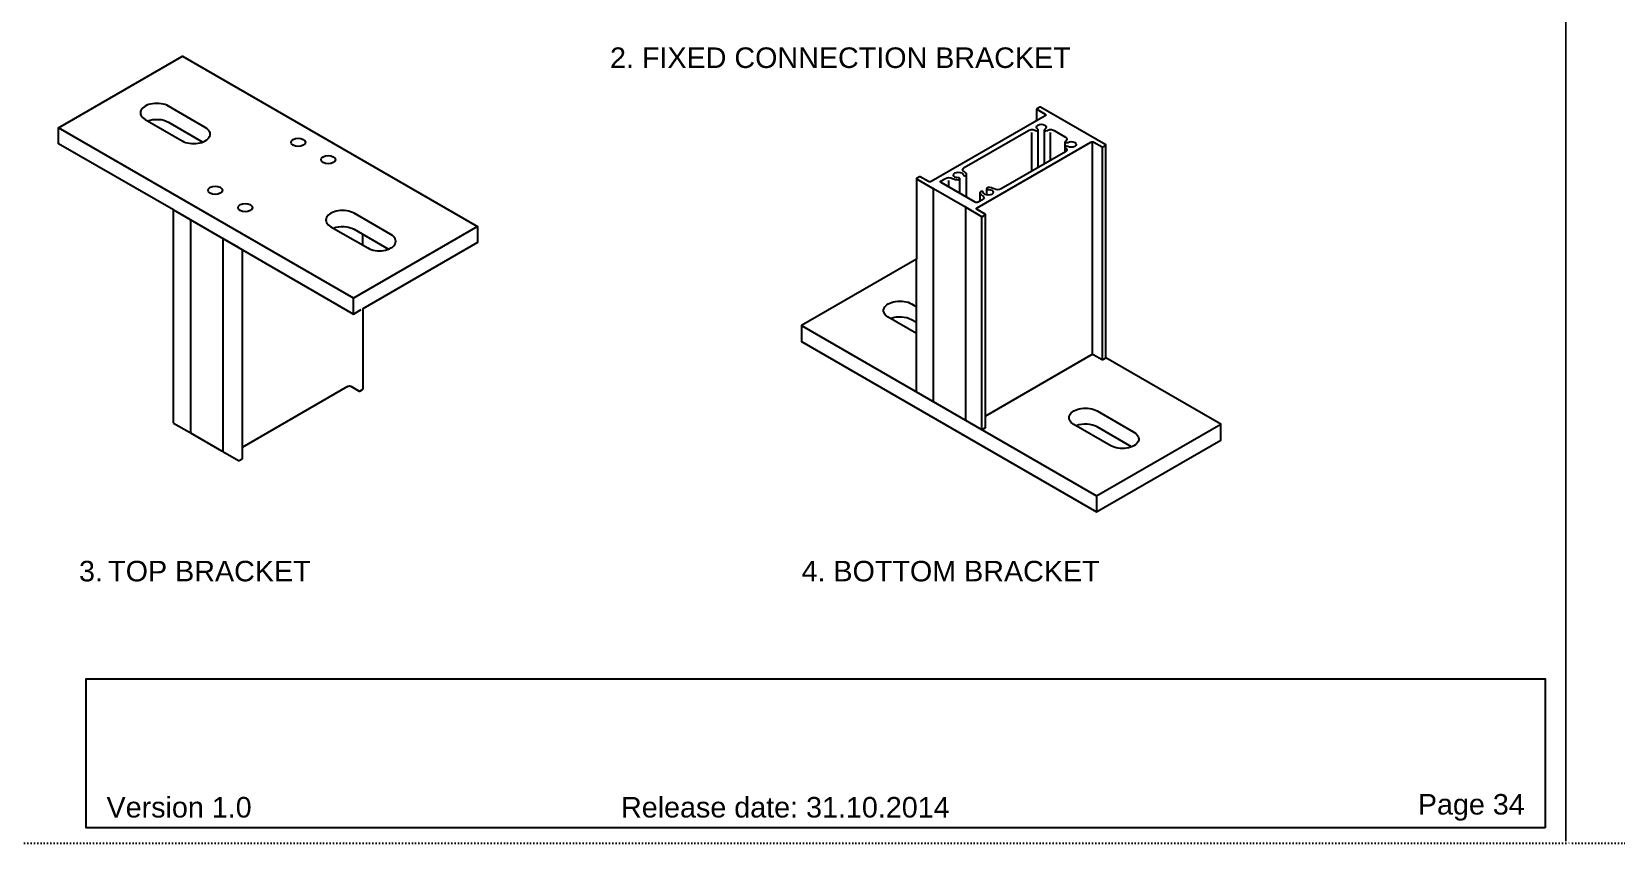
# Model space of a CAD drawing. Header units: millimetres. Extents: x -17234 to -8874, y -2869 to 1211.
# Drawn here: x -11141 to -10370, y -1849 to -1454 of the extents above; entities that cross this region are included whole.
import ezdxf

# ---------------------------------------------------------------- set-up
doc = ezdxf.new("R2010")
doc.units = ezdxf.units.MM
doc.linetypes.add('ACAD_ISO07W100', pattern=[3, 0, -3])
doc.layers.get('Defpoints').update_dxf_attribs({"linetype": 'ACAD_ISO07W100', "true_color": 0x105689})
doc.layers.add('Profile View', color=9, linetype='Continuous')
doc.layers.add('Text', color=2, linetype='Continuous')
doc.styles.get("Standard").update_dxf_attribs({"font": 'arial.ttf'})

msp = doc.modelspace()

# ---------------------------------------------------------------- linework, layer by layer
at = {"layer": 'Defpoints', "color": 1, "ltscale": 0.5}
for points in [[(-11154.331, -829.239), (-10394.331, -829.239), (-10394.331, -1849.239), (-11154.331, -1849.239), (-11154.331, -829.239)], [(-10394.331, -829.239), (-9634.331, -829.239), (-9634.331, -1849.239), (-10394.331, -1849.239), (-10394.331, -829.239)]]:
    msp.add_lwpolyline(points, dxfattribs=at)
at = {"layer": 'Profile View', "ltscale": 0.5, "extrusion": (1.32712e-16, 0.816497, 0.57735)}
for p, q in [((-11056.726, -1500.642), (-11074.686, -1490.273)), ((-10647.817, -1494.938), (-10703.271, -1526.955)), ((-10651.876, -1497.282), (-10651.876, -1491.718)), ((-10650.389, -1490.8), (-10651.803, -1491.616)), ((-10651.803, -1491.82), (-10647.817, -1494.122)), ((-10618.357, -1509.089), (-10650.035, -1490.8)), ((-10984.539, -1583.726), (-11128.223, -1500.77)), ((-11086, -1496.805), (-11068.04, -1507.174)), ((-11074.686, -1498.05), (-11057.908, -1507.737)), ((-10687.296, -1520.205), (-10655.937, -1502.106)), ((-10654.244, -1521.912), (-10654.244, -1503.079)), ((-10651.2, -1520.155), (-10651.2, -1501.779)), ((-10648.227, -1518.438), (-10648.227, -1501.779)), ((-10645.182, -1516.68), (-10645.182, -1503.079)), ((-10643.49, -1502.104), (-10637.938, -1505.311)), ((-10680.98, -1539.825), (-10625.525, -1507.808)), ((-10638.169, -1510.219), (-10638.169, -1507.586)), ((-10638.169, -1512.631), (-10638.169, -1510.219)), ((-10624.818, -1611.334), (-10624.818, -1507.639)), ((-10624.111, -1507.808), (-10620.124, -1510.11)), ((-10619.948, -1613.847), (-10619.948, -1510.152)), ((-10619.771, -1510.11), (-10618.357, -1509.293)), ((-10618.283, -1612.886), (-10618.283, -1509.191)), ((-10637.934, -1512.495), (-10669.291, -1530.601)), ((-10709.025, -1524.654), (-10710.44, -1525.47)), ((-10710.44, -1525.674), (-10702.708, -1530.138)), ((-10704.686, -1526.955), (-10708.672, -1524.654)), ((-10698.513, -1526.681), (-10696.366, -1525.442)), ((-10694.66, -1529.723), (-10694.66, -1526.427)), ((-10689.35, -1532.788), (-10689.35, -1525.66)), ((-10686.124, -1534.651), (-10686.124, -1523.798)), ((-10702.708, -1530.138), (-10702.208, -1530.138)), ((-10702.208, -1530.138), (-10702.208, -1530.427)), ((-10702.208, -1633.833), (-10702.208, -1530.138)), ((-10702.208, -1530.427), (-10686.993, -1539.211)), ((-10702.208, -1634.122), (-10702.208, -1530.427)), ((-10681.922, -1537.077), (-10698.513, -1527.498)), ((-10679.532, -1536.514), (-10679.532, -1532.244)), ((-10676.307, -1533.553), (-10676.307, -1530.382)), ((-11072.294, -1540.838), (-10984.539, -1591.503)), ((-11064.489, -1545.344), (-11072.22, -1540.88)), ((-10686.993, -1539.211), (-10686.493, -1539.211)), ((-10686.493, -1539.211), (-10686.493, -1539.5)), ((-10686.493, -1539.5), (-10678.761, -1543.964)), ((-10686.493, -1643.195), (-10686.493, -1539.5)), ((-10676.994, -1542.943), (-10680.98, -1540.642)), ((-10678.361, -1535.837), (-10680.508, -1537.077)), ((-11048.773, -1554.417), (-11063.989, -1545.633)), ((-11063.989, -1545.633), (-11063.989, -1649.328)), ((-11063.989, -1545.633), (-11063.989, -1649.039)), ((-10995.632, -1548.979), (-10977.671, -1559.348)), ((-10924.134, -1548.851), (-10984.539, -1583.726)), ((-10966.358, -1552.816), (-10984.318, -1542.447)), ((-10678.584, -1647.701), (-10678.584, -1544.006)), ((-10678.408, -1543.964), (-10676.994, -1543.147)), ((-10676.92, -1646.74), (-10676.92, -1543.045)), ((-11040.542, -1559.17), (-11048.273, -1554.706)), ((-11048.273, -1554.706), (-11048.273, -1658.112)), ((-10984.318, -1550.224), (-10967.54, -1559.911)), ((-10980.064, -1557.967), (-10980.064, -1552.68)), ((-11038.701, -1656.382), (-11038.701, -1560.233)), ((-10710.513, -1629.267), (-10710.513, -1564.745)), ((-10984.539, -1591.503), (-10984.539, -1583.726)), ((-10712.906, -1586.539), (-10710.513, -1587.921)), ((-10984.539, -1591.503), (-10980.786, -1589.336)), ((-10710.513, -1600.985), (-10724.219, -1593.071)), ((-10710.513, -1595.698), (-10712.906, -1594.316)), ((-10766.443, -1597.036), (-10622.758, -1679.992)), ((-10625.525, -1611.503), (-10676.92, -1641.177)), ((-10620.124, -1613.805), (-10624.111, -1611.503)), ((-10618.357, -1612.988), (-10619.771, -1613.805)), ((-10985.891, -1626.709), (-10981.905, -1629.011)), ((-10981.552, -1629.011), (-10980.137, -1628.194)), ((-10622.537, -1638.713), (-10604.577, -1649.083)), ((-11072.22, -1644.575), (-11064.489, -1649.039)), ((-11064.489, -1649.039), (-11063.989, -1649.039)), ((-11063.989, -1649.039), (-11063.989, -1649.328)), ((-11063.989, -1649.328), (-11048.773, -1658.112)), ((-10676.994, -1646.842), (-10678.408, -1647.659)), ((-10615.891, -1655.615), (-10633.851, -1645.245)), ((-10622.758, -1679.992), (-10562.354, -1645.118)), ((-10605.759, -1656.177), (-10622.537, -1646.49)), ((-11048.773, -1658.112), (-11048.273, -1658.112)), ((-11040.188, -1662.865), (-11038.774, -1662.048)), ((-10622.758, -1679.992), (-10622.758, -1687.769))]:
    msp.add_line(p, q, dxfattribs=at)
at = {"layer": 'Profile View', "ltscale": 0.5}
for points in [[(-11072.294, -1644.473), (-11072.294, -1540.838), (-11128.223, -1508.547), (-11128.223, -1500.77), (-11067.819, -1465.895), (-10924.134, -1548.851), (-10924.134, -1556.628), (-10980.064, -1588.919), (-10980.064, -1628.092)], [(-10710.513, -1525.572), (-10710.513, -1564.745), (-10766.443, -1597.036), (-10766.443, -1604.813), (-10622.758, -1687.769), (-10562.354, -1652.895), (-10562.354, -1645.118), (-10618.283, -1612.827)], [(-11038.701, -1661.946), (-11038.701, -1656.382), (-10987.306, -1626.709)], [(-11048.273, -1658.112), (-11048.273, -1658.401), (-11040.542, -1662.865)]]:
    msp.add_lwpolyline(points, dxfattribs=at)
for centre, major_axis, start_param, end_param in [((-11080.343, -1493.539), (-8, 0), -2.3561945, 0.7853982), ((-10651.626, -1491.718), (-0.25, 0), -0.7853982, 0.7853982), ((-10650.212, -1490.902), (-0.25, 0), -2.3561945, -0.7853982), ((-11062.383, -1503.908), (8, 0), -2.3561945, 0.7853982), ((-10651.994, -1501.779), (0.794, 0), -2.357634, 0.7796196), ((-10647.433, -1501.779), (-0.794, 0), -0.7796196, 2.3563298), ((-11011.494, -1507.906), (-3.5, 0), -3.9269908, 2.3561945), ((-10637.375, -1507.586), (-0.794, 0), -0.7868395, 2.3504159), ((-10637.375, -1510.219), (-0.794, 0), -2.3504156, 0.7882713), ((-10619.948, -1510.008), (0.25, 0), -2.3561945, -0.7853982), ((-10618.533, -1509.191), (0.25, 0), -0.7853982, 0.7853982), ((-10996.901, -1516.331), (-3.5, 0), -3.9269908, 2.3561945), ((-10710.263, -1525.572), (-0.25, 0), -0.7853982, 0.7853982), ((-10708.849, -1524.756), (-0.25, 0), -2.3561945, -0.7853982), ((-10690.125, -1523.809), (4.001, 0), -2.3561945, -1.5765749), ((-10690.143, -1525.66), (0.794, 0), -1.5765749, 1.5650178), ((-10686.918, -1523.798), (-0.794, 0), 0.0057786, 3.1473712), ((-10690.125, -1523.809), (4, 0), 0.0057786, 0.7853982), ((-11051.905, -1531.237), (-3.5, 0), -3.9269908, 2.3561945), ((-10678.739, -1532.244), (0.794, 0), 0.0057786, 3.1473712), ((-10675.532, -1532.234), (-4.001, 0), 0.0057786, 0.7853982), ((-10675.513, -1530.382), (-0.794, 0), -1.5765749, 1.5650178), ((-10675.532, -1532.234), (-4, 0), -2.3561945, -1.5765749), ((-11037.313, -1539.662), (-3.5, 0), -3.9269908, 2.3561945), ((-10989.975, -1545.713), (-8, 0), -2.3561945, 0.7853982), ((-10678.584, -1543.862), (0.25, 0), -2.3561945, -0.7853982), ((-10677.17, -1543.045), (0.25, 0), -0.7853982, 0.7853982), ((-10972.014, -1556.082), (8, 0), -2.3561945, 0.7853982), ((-10718.563, -1597.582), (-8, 0), -2.3561945, -0.9771969), ((-10624.818, -1611.912), (-1, 0), -2.3561945, -0.7853982), ((-10981.728, -1628.909), (0.25, 0), -2.3561945, -0.7853982), ((-10980.314, -1628.092), (0.25, 0), -0.7853982, 0), ((-11072.044, -1644.473), (-0.25, 0), 0, 0.7853982), ((-10628.194, -1649.756), (-8, 0), -2.3561945, -0.9771969), ((-11040.365, -1662.763), (0.25, 0), -2.3561945, -0.7853982), ((-11038.951, -1661.946), (0.25, 0), -0.7853982, 0)]:
    msp.add_ellipse(centre, major_axis=major_axis, ratio=0.5773503, start_param=start_param, end_param=end_param, dxfattribs=at)
at = {"layer": 'Profile View', "ltscale": 0.5, "extrusion": (-3.02823e-17, -5.55112e-17, -1)}
msp.add_ellipse((-10648.524, -1494.53), major_axis=(1, 0), ratio=0.5773503, start_param=-0.7853982, end_param=0.7853982, dxfattribs=at)
at = {"layer": 'Profile View', "ltscale": 0.5, "extrusion": (2.14409e-17, -1.11022e-16, -1)}
msp.add_ellipse((-11080.343, -1501.316), major_axis=(8, 0), ratio=0.5773503, start_param=-2.1643957, end_param=-0.7853982, dxfattribs=at)
at = {"layer": 'Profile View', "ltscale": 0.5, "extrusion": (4.45033e-17, -3.33067e-16, -1)}
msp.add_ellipse((-10654.244, -1503.079), major_axis=(2.39, 0), ratio=0.5773503, start_param=-2.358315, end_param=-0.7868306, dxfattribs=at)
at = {"layer": 'Profile View', "ltscale": 0.5, "extrusion": (5.92299e-17, -1.11022e-16, -1)}
msp.add_ellipse((-10649.714, -1500.477), major_axis=(-2.413, 0), ratio=0.5773503, start_param=-0.7796196, end_param=3.9212122, dxfattribs=at)
at = {"layer": 'Profile View', "ltscale": 0.5, "extrusion": (1.39379e-17, 3.37675e-30, -1)}
msp.add_ellipse((-10645.182, -1503.079), major_axis=(2.39, 0), ratio=0.5773503, start_param=-2.3560621, end_param=-0.7844441, dxfattribs=at)
at = {"layer": 'Profile View', "ltscale": 0.5, "extrusion": (9.00482e-17, -2.22045e-16, -1)}
msp.add_ellipse((-10639.628, -1506.287), major_axis=(2.39, 0), ratio=0.5773503, start_param=-0.7851346, end_param=0.7839652, dxfattribs=at)
at = {"layer": 'Profile View', "ltscale": 0.5, "extrusion": (-2.09741e-17, -1.11022e-16, -1)}
msp.add_ellipse((-10639.625, -1511.52), major_axis=(2.39, 0), ratio=0.5773503, start_param=-0.7853982, end_param=0.7850414, dxfattribs=at)
at = {"layer": 'Profile View', "ltscale": 0.5, "extrusion": (1.56643e-16, -2.22045e-16, -1)}
msp.add_ellipse((-10635.121, -1508.902), major_axis=(2.413, 0), ratio=0.5773503, start_param=-2.3504159, end_param=2.3504159, dxfattribs=at)
at = {"layer": 'Profile View', "ltscale": 0.5, "extrusion": (2.8878e-17, -2.77556e-16, -1)}
for centre, major_axis in [((-10624.818, -1508.217), (1, 0)), ((-10681.215, -1536.669), (-1, 0)), ((-10986.599, -1627.117), (1, 0)), ((-10678.584, -1647.557), (-0.25, 0))]:
    msp.add_ellipse(centre, major_axis=major_axis, ratio=0.5773503, start_param=-2.3561945, end_param=-0.7853982, dxfattribs=at)
at = {"layer": 'Profile View', "ltscale": 0.5, "extrusion": (9.87486e-17, -5.55112e-17, -1)}
msp.add_ellipse((-10694.66, -1526.427), major_axis=(2.413, 0), ratio=0.5773503, start_param=-2.3561945, end_param=-0.7853982, dxfattribs=at)
at = {"layer": 'Profile View', "ltscale": 0.5, "extrusion": (1.90695e-19, -5.55112e-17, -1)}
for centre, major_axis in [((-10690.125, -1523.809), (-2.413, 0)), ((-10675.532, -1532.234), (2.413, 0))]:
    msp.add_ellipse(centre, major_axis=major_axis, ratio=0.5773503, start_param=-1.5650178, end_param=3.1358141, dxfattribs=at)
at = {"layer": 'Profile View', "ltscale": 0.5, "extrusion": (3.26659e-17, 2.10253e-32, -1)}
msp.add_ellipse((-10685.59, -1521.19), major_axis=(-2.413, 0), ratio=0.5773503, start_param=-0.7853982, end_param=0.7853982, dxfattribs=at)
at = {"layer": 'Profile View', "ltscale": 0.5, "extrusion": (-4.26578e-17, -5.55112e-17, -1)}
msp.add_ellipse((-10703.978, -1526.547), major_axis=(-1, 0), ratio=0.5773503, start_param=-2.3561945, end_param=-0.7853982, dxfattribs=at)
at = {"layer": 'Profile View', "ltscale": 0.5, "extrusion": (9.20417e-18, -5.55112e-17, -1)}
msp.add_ellipse((-10697.806, -1527.09), major_axis=(-1, 0), ratio=0.5773503, start_param=-0.7853982, end_param=0.7853982, dxfattribs=at)
at = {"layer": 'Profile View', "ltscale": 0.5, "extrusion": (8.57938e-17, -1.66533e-16, -1)}
msp.add_ellipse((-10680.067, -1534.852), major_axis=(2.413, 0), ratio=0.5773503, start_param=-0.7853982, end_param=0.7853982, dxfattribs=at)
at = {"layer": 'Profile View', "ltscale": 0.5, "extrusion": (2.14401e-17, 5.55112e-17, -1)}
msp.add_ellipse((-10670.997, -1529.615), major_axis=(-2.413, 0), ratio=0.5773503, start_param=-2.3561945, end_param=-0.7853982, dxfattribs=at)
at = {"layer": 'Profile View', "ltscale": 0.5, "extrusion": (-1.42576e-17, -5.05962e-32, -1)}
msp.add_ellipse((-10680.273, -1540.234), major_axis=(-1, 0), ratio=0.5773503, start_param=-0.7853982, end_param=0.7853982, dxfattribs=at)
at = {"layer": 'Profile View', "ltscale": 0.5, "extrusion": (7.69521e-17, -1.11022e-16, -1)}
msp.add_ellipse((-10989.975, -1553.49), major_axis=(8, 0), ratio=0.5773503, start_param=-2.1643957, end_param=-0.7853982, dxfattribs=at)
at = {"layer": 'Profile View', "ltscale": 0.5, "extrusion": (1.66413e-17, -2.22045e-16, -1)}
for centre, major_axis in [((-10718.563, -1589.805), (-8, 0)), ((-10628.194, -1641.979), (-8, 0)), ((-10610.234, -1652.349), (8, 0))]:
    msp.add_ellipse(centre, major_axis=major_axis, ratio=0.5773503, start_param=-0.7853982, end_param=2.3561945, dxfattribs=at)
at = {"layer": 'Profile View', "ltscale": 0.5, "extrusion": (1.64513e-16, -2.22045e-16, -1)}
msp.add_ellipse((-10619.948, -1613.703), major_axis=(-0.25, 0), ratio=0.5773503, start_param=-2.3561945, end_param=-0.7853982, dxfattribs=at)
at = {"layer": 'Profile View', "ltscale": 0.5, "extrusion": (6.96734e-17, -5.55112e-17, -1)}
msp.add_ellipse((-10618.533, -1612.886), major_axis=(0.25, 0), ratio=0.5773503, start_param=0, end_param=0.7853982, dxfattribs=at)
at = {"layer": 'Profile View', "ltscale": 0.5, "extrusion": (6.16562e-19, -5.55112e-17, -1)}
msp.add_ellipse((-10710.263, -1629.267), major_axis=(-0.25, 0), ratio=0.5773503, start_param=-0.7853982, end_param=0, dxfattribs=at)
at = {"layer": 'Profile View', "ltscale": 0.5, "extrusion": (1.41622e-17, -2.65419e-30, -1)}
msp.add_ellipse((-10677.17, -1646.74), major_axis=(0.25, 0), ratio=0.5773503, start_param=0, end_param=0.7853982, dxfattribs=at)
at = {"layer": 'Text', "ltscale": 0.5}
msp.add_lwpolyline([(-10404.331, -1841.739), (-11114.825, -1841.739), (-11114.825, -1769.177), (-10404.331, -1769.177)], close=True, dxfattribs=at)

# ---------------------------------------------------------------- texts
at = {"layer": 'Text', "color": 1, "ltscale": 0.5, "char_height": 10}
for s, width, heights, insert, attachment_point in [('2. FIXED CONNECTION BRACKET', 333.80538, [41.338], (-10859.679, -1461.685), 1), ('\\pi-14.196,l24.196,t24.196;3.^ITOP BRACKET', 233.79926, [41.338], (-11128.223, -1711.682), 1), ('4. BOTTOM BRACKET', 217.66038, [41.338], (-10766.443, -1711.696), 1), ('Version 1.0', 70.1, [0], (-11104.825, -1831.739), 4), ('Release date: 31.10.2014', 159.43151, [0], (-10774.331, -1831.739), 5), ('Page 34', 51.51201, [0], (-10414.331, -1831.739), 6)]:
    msp.add_mtext_dynamic_manual_height_columns(s, width=width, gutter_width=12.5, heights=heights, dxfattribs=dict(at, insert=insert, attachment_point=attachment_point))

doc.saveas('drawing.dxf')
